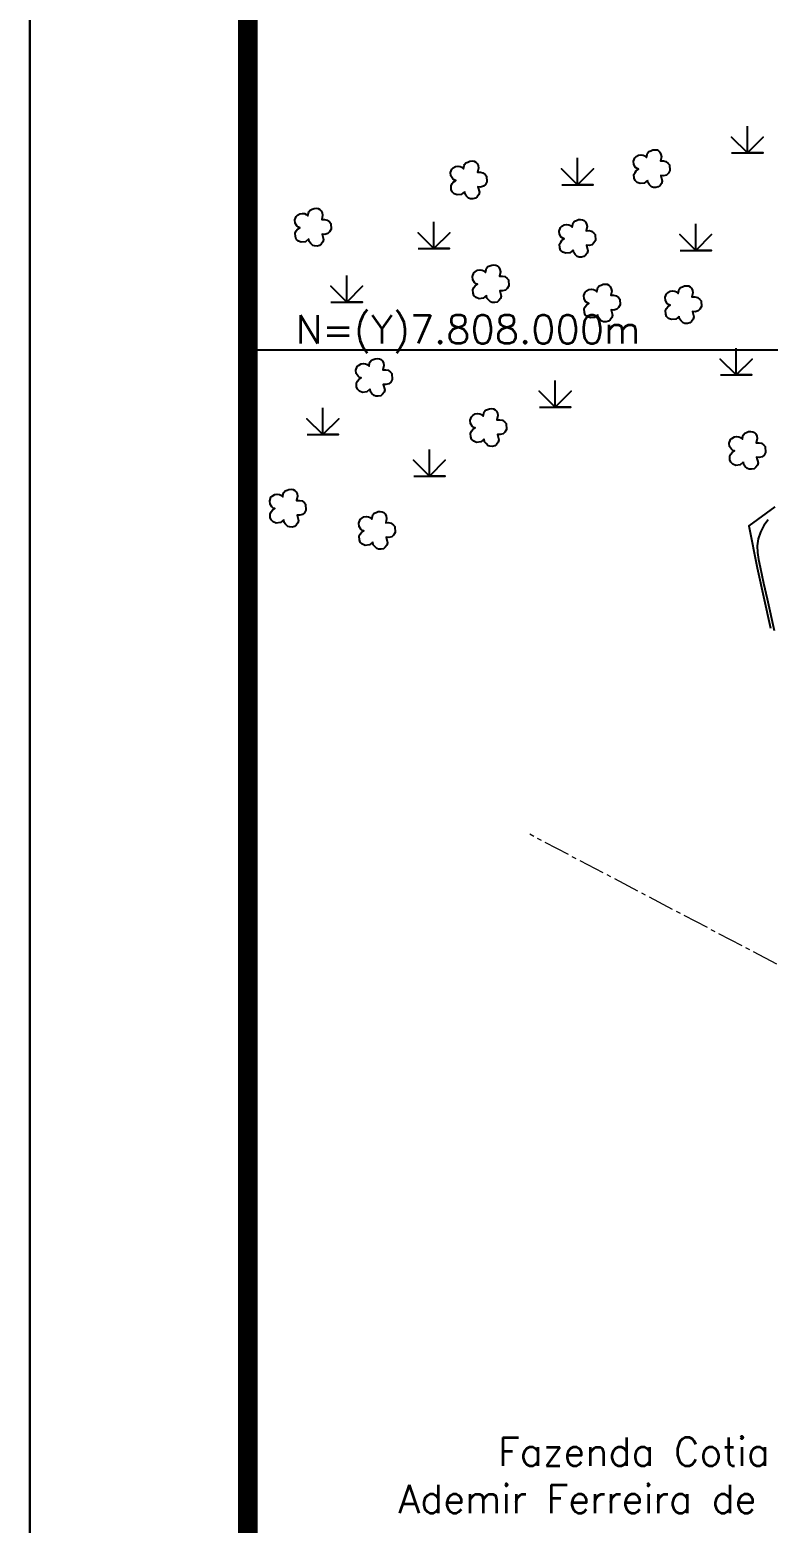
# Model space of a CAD drawing. Extents: x 754738 to 757363, y 7805323 to 7809035.
# Drawn here: x 754738 to 755161, y 7807327 to 7808183 of the extents above; entities that cross this region are included whole.
import ezdxf
from ezdxf.enums import TextEntityAlignment as Align

# ---------------------------------------------------------------- set-up
doc = ezdxf.new("R2010")
doc.units = 0
doc.header["$MEASUREMENT"] = 0
for name, pattern in [('CENTER2', [1.125, 0.75, -0.125, 0.125, -0.125]), ('CONTINUO', [0]), ('LIN0', [0])]:
    doc.linetypes.add(name, pattern=pattern)
for name, color, linetype in [('0114001140', 1, 'Continuous'), ('0114001140018', 5, 'Continuous'), ('GRADE', 8, 'Continuous'), ('MARGEM', 7, 'CONTINUO'), ('SIMBOLO ARVORE', 118, 'Continuous'), ('SIMBOLO BREJO', 118, 'Continuous'), ('TEXTO CONFRONTANTES', 7, 'Continuous')]:
    doc.layers.add(name, color=color, linetype=linetype)
doc.layers.add('TEXTO_DIVERSOS', color=7, linetype='Continuous', lineweight=5)
doc.styles.add('GRADEUTM', font='romans.shx', dxfattribs={"height": 20})
doc.styles.add('SIMPLEX', font='simplex', dxfattribs={"height": 0.2})

msp = doc.modelspace()

# ---------------------------------------------------------------- linework, layer by layer
at = {"layer": '0114001140'}
msp.add_lwpolyline([(755165.05, 7807909.93), (755150.31, 7807898.89), (755154.94, 7807874.89), (755162.66, 7807840.25)], dxfattribs=at)
at = {"layer": '0114001140018'}
msp.add_lwpolyline([(755161.29, 7807902.44), (755158.83, 7807899.1), (755156.86, 7807895.35), (755155.56, 7807891.54), (755155.04, 7807887.53), (755155.17, 7807883.61), (755155.83, 7807879.56), (755156.69, 7807875.2), (755158.63, 7807866.03), (755160.73, 7807857.07), (755164.75, 7807838.98)], dxfattribs=at)
at = {"layer": 'GRADE', "color": 8}
msp.add_line((754862.81, 7808000), (755273.99, 7808000), dxfattribs=at)
at = {"layer": 'MARGEM', "color": 174, "linetype": 'LIN0'}
msp.add_line((754737.81, 7805322.83), (754737.81, 7809035.33), dxfattribs=at)
at = {"layer": 'MARGEM', "color": 174, "linetype": 'LIN0', "flags": 128}
msp.add_lwpolyline([(757362.81, 7805322.83), (757362.81, 7809035.33), (754737.81, 7809035.33), (754737.81, 7805322.83)], close=True, dxfattribs=at)
at = {"layer": 'MARGEM', "color": 174, "linetype": 'LIN0', "const_width": 11.36, "flags": 128}
msp.add_lwpolyline([(757237.81, 7805740.82), (757237.81, 7808910.33), (754862.81, 7808910.33), (754862.81, 7805740.82)], close=True, dxfattribs=at)
at = {"layer": 'SIMBOLO ARVORE', "linetype": 'CONTINUO'}
for points in [[(754987.17, 7808090.63, 0), (754985.29, 7808089.06, 0), (754982.91, 7808088.78, 0), (754981.21, 7808089.44, 0), (754980.01, 7808090.63, 0), (754979.51, 7808091.98, 0), (754979.38, 7808093.99, 0), (754980.03, 7808095.25, 0), (754980.71, 7808096.19, 0), (754982.08, 7808097.12, 0), (754981.21, 7808097.39, 0), (754980.35, 7808098.1, 0), (754979.34, 7808099.7, 0), (754979.15, 7808101.6, 0), (754979.88, 7808103.58, 0), (754980.65, 7808104.29, 0), (754982.05, 7808105.14, 0), (754983.52, 7808105.34, 0), (754984.7, 7808105.17, 0), (754985.62, 7808104.74, 0), (754986.64, 7808103.83, 0), (754986.95, 7808105.57, 0), (754987.21, 7808106.26, 0), (754987.97, 7808107.23, 0), (754989.1, 7808107.64, 0), (754990.2, 7808108.13, 0), (754991.45, 7808108.25, 0), (754992.62, 7808108.08, 0), (754993.58, 7808107.57, 0), (754994.29, 7808106.81, 0), (754994.91, 7808105.58, 0), (754995.15, 7808104.22, 0), (754994.59, 7808101.79, 0), (754996.29, 7808101.81, 0), (754997.7, 7808101.47, 0), (754999.03, 7808100.42, 0), (754999.76, 7808099.58, 0), (754999.96, 7808096.23, 0), (754999.14, 7808094.73, 0), (754998.05, 7808093.74, 0), (754996.34, 7808093.28, 0), (754994.83, 7808093.41, 0), (754995.64, 7808090.28, 0), (754995.27, 7808088.95, 0), (754994.36, 7808087.68, 0), (754993.37, 7808086.89, 0), (754991.96, 7808086.54, 0), (754990.55, 7808086.63, 0), (754989.5, 7808086.92, 0), (754988.3, 7808088.11, 0), (754987.48, 7808089.17, 0), (754987.23, 7808090.79, 0)], [(755092.08, 7808097.11, 0), (755090.21, 7808095.54, 0), (755087.82, 7808095.26, 0), (755086.13, 7808095.92, 0), (755084.92, 7808097.1, 0), (755084.42, 7808098.46, 0), (755084.29, 7808100.46, 0), (755084.94, 7808101.73, 0), (755085.62, 7808102.66, 0), (755087, 7808103.59, 0), (755086.12, 7808103.87, 0), (755085.26, 7808104.58, 0), (755084.25, 7808106.18, 0), (755084.07, 7808108.08, 0), (755084.8, 7808110.06, 0), (755085.57, 7808110.77, 0), (755086.96, 7808111.62, 0), (755088.43, 7808111.82, 0), (755089.61, 7808111.65, 0), (755090.54, 7808111.22, 0), (755091.56, 7808110.31, 0), (755091.86, 7808112.05, 0), (755092.12, 7808112.74, 0), (755092.88, 7808113.7, 0), (755094.01, 7808114.12, 0), (755095.12, 7808114.61, 0), (755096.36, 7808114.72, 0), (755097.54, 7808114.56, 0), (755098.49, 7808114.05, 0), (755099.2, 7808113.29, 0), (755099.82, 7808112.06, 0), (755100.06, 7808110.69, 0), (755099.5, 7808108.26, 0), (755101.2, 7808108.29, 0), (755102.61, 7808107.95, 0), (755103.94, 7808106.9, 0), (755104.68, 7808106.06, 0), (755104.88, 7808102.71, 0), (755104.06, 7808101.21, 0), (755102.97, 7808100.21, 0), (755101.25, 7808099.76, 0), (755099.74, 7808099.89, 0), (755100.55, 7808096.76, 0), (755100.18, 7808095.43, 0), (755099.28, 7808094.16, 0), (755098.28, 7808093.37, 0), (755096.87, 7808093.02, 0), (755095.47, 7808093.1, 0), (755094.42, 7808093.4, 0), (755093.21, 7808094.59, 0), (755092.39, 7808095.65, 0), (755092.14, 7808097.27, 0)], [(754897.77, 7808063.51, 0), (754895.89, 7808061.93, 0), (754893.51, 7808061.66, 0), (754891.81, 7808062.32, 0), (754890.61, 7808063.5, 0), (754890.11, 7808064.86, 0), (754889.98, 7808066.86, 0), (754890.62, 7808068.13, 0), (754891.31, 7808069.06, 0), (754892.68, 7808069.99, 0), (754891.81, 7808070.27, 0), (754890.95, 7808070.98, 0), (754889.94, 7808072.58, 0), (754889.75, 7808074.48, 0), (754890.48, 7808076.45, 0), (754891.25, 7808077.16, 0), (754892.65, 7808078.02, 0), (754894.12, 7808078.22, 0), (754895.29, 7808078.05, 0), (754896.22, 7808077.62, 0), (754897.24, 7808076.71, 0), (754897.55, 7808078.45, 0), (754897.81, 7808079.14, 0), (754898.57, 7808080.1, 0), (754899.7, 7808080.52, 0), (754900.8, 7808081.01, 0), (754902.05, 7808081.12, 0), (754903.22, 7808080.95, 0), (754904.18, 7808080.45, 0), (754904.89, 7808079.68, 0), (754905.51, 7808078.46, 0), (754905.75, 7808077.09, 0), (754905.19, 7808074.66, 0), (754906.89, 7808074.69, 0), (754908.3, 7808074.35, 0), (754909.63, 7808073.3, 0), (754910.36, 7808072.46, 0), (754910.56, 7808069.11, 0), (754909.74, 7808067.61, 0), (754908.65, 7808066.61, 0), (754906.94, 7808066.15, 0), (754905.43, 7808066.29, 0), (754906.23, 7808063.16, 0), (754905.87, 7808061.83, 0), (754904.96, 7808060.56, 0), (754903.97, 7808059.77, 0), (754902.55, 7808059.42, 0), (754901.15, 7808059.5, 0), (754900.1, 7808059.8, 0), (754898.9, 7808060.98, 0), (754898.08, 7808062.05, 0), (754897.83, 7808063.67, 0)], [(755049.43, 7808057.13, 0), (755047.56, 7808055.55, 0), (755045.17, 7808055.28, 0), (755043.47, 7808055.94, 0), (755042.27, 7808057.12, 0), (755041.77, 7808058.48, 0), (755041.64, 7808060.48, 0), (755042.29, 7808061.74, 0), (755042.97, 7808062.68, 0), (755044.34, 7808063.61, 0), (755043.47, 7808063.89, 0), (755042.61, 7808064.6, 0), (755041.6, 7808066.2, 0), (755041.42, 7808068.09, 0), (755042.15, 7808070.07, 0), (755042.91, 7808070.78, 0), (755044.31, 7808071.64, 0), (755045.78, 7808071.83, 0), (755046.96, 7808071.67, 0), (755047.89, 7808071.24, 0), (755048.9, 7808070.33, 0), (755049.21, 7808072.06, 0), (755049.47, 7808072.76, 0), (755050.23, 7808073.72, 0), (755051.36, 7808074.14, 0), (755052.47, 7808074.63, 0), (755053.71, 7808074.74, 0), (755054.88, 7808074.57, 0), (755055.84, 7808074.07, 0), (755056.55, 7808073.3, 0), (755057.17, 7808072.08, 0), (755057.41, 7808070.71, 0), (755056.85, 7808068.28, 0), (755058.55, 7808068.31, 0), (755059.96, 7808067.97, 0), (755061.29, 7808066.92, 0), (755062.03, 7808066.07, 0), (755062.22, 7808062.73, 0), (755061.4, 7808061.23, 0), (755060.31, 7808060.23, 0), (755058.6, 7808059.77, 0), (755057.09, 7808059.91, 0), (755057.9, 7808056.78, 0), (755057.53, 7808055.45, 0), (755056.62, 7808054.18, 0), (755055.63, 7808053.38, 0), (755054.22, 7808053.04, 0), (755052.82, 7808053.12, 0), (755051.76, 7808053.42, 0), (755050.56, 7808054.6, 0), (755049.74, 7808055.67, 0), (755049.49, 7808057.29, 0)], [(754999.7, 7808031.08, 0), (754997.82, 7808029.51, 0), (754995.44, 7808029.23, 0), (754993.74, 7808029.89, 0), (754992.54, 7808031.08, 0), (754992.04, 7808032.43, 0), (754991.9, 7808034.43, 0), (754992.55, 7808035.7, 0), (754993.24, 7808036.63, 0), (754994.61, 7808037.56, 0), (754993.74, 7808037.84, 0), (754992.88, 7808038.55, 0), (754991.86, 7808040.15, 0), (754991.68, 7808042.05, 0), (754992.41, 7808044.03, 0), (754993.18, 7808044.74, 0), (754994.58, 7808045.59, 0), (754996.05, 7808045.79, 0), (754997.22, 7808045.62, 0), (754998.15, 7808045.19, 0), (754999.17, 7808044.28, 0), (754999.47, 7808046.02, 0), (754999.73, 7808046.71, 0), (755000.49, 7808047.68, 0), (755001.63, 7808048.09, 0), (755002.73, 7808048.58, 0), (755003.97, 7808048.69, 0), (755005.15, 7808048.53, 0), (755006.11, 7808048.02, 0), (755006.81, 7808047.26, 0), (755007.44, 7808046.03, 0), (755007.68, 7808044.67, 0), (755007.11, 7808042.24, 0), (755008.82, 7808042.26, 0), (755010.23, 7808041.92, 0), (755011.55, 7808040.87, 0), (755012.29, 7808040.03, 0), (755012.49, 7808036.68, 0), (755011.67, 7808035.18, 0), (755010.58, 7808034.19, 0), (755008.86, 7808033.73, 0), (755007.36, 7808033.86, 0), (755008.16, 7808030.73, 0), (755007.79, 7808029.4, 0), (755006.89, 7808028.13, 0), (755005.9, 7808027.34, 0), (755004.48, 7808026.99, 0), (755003.08, 7808027.07, 0), (755002.03, 7808027.37, 0), (755000.82, 7808028.56, 0), (755000, 7808029.62, 0), (754999.75, 7808031.24, 0)], [(755063.55, 7808020.06, 0), (755061.68, 7808018.49, 0), (755059.3, 7808018.22, 0), (755057.6, 7808018.88, 0), (755056.39, 7808020.06, 0), (755055.9, 7808021.41, 0), (755055.76, 7808023.42, 0), (755056.41, 7808024.68, 0), (755057.1, 7808025.62, 0), (755058.47, 7808026.55, 0), (755057.59, 7808026.83, 0), (755056.73, 7808027.54, 0), (755055.72, 7808029.13, 0), (755055.54, 7808031.03, 0), (755056.27, 7808033.01, 0), (755057.04, 7808033.72, 0), (755058.44, 7808034.57, 0), (755059.91, 7808034.77, 0), (755061.08, 7808034.6, 0), (755062.01, 7808034.17, 0), (755063.03, 7808033.26, 0), (755063.33, 7808035, 0), (755063.59, 7808035.7, 0), (755064.35, 7808036.66, 0), (755065.48, 7808037.07, 0), (755066.59, 7808037.56, 0), (755067.83, 7808037.68, 0), (755069.01, 7808037.51, 0), (755069.96, 7808037.01, 0), (755070.67, 7808036.24, 0), (755071.29, 7808035.01, 0), (755071.54, 7808033.65, 0), (755070.97, 7808031.22, 0), (755072.68, 7808031.24, 0), (755074.08, 7808030.91, 0), (755075.41, 7808029.85, 0), (755076.15, 7808029.01, 0), (755076.35, 7808025.66, 0), (755075.53, 7808024.17, 0), (755074.44, 7808023.17, 0), (755072.72, 7808022.71, 0), (755071.22, 7808022.84, 0), (755072.02, 7808019.72, 0), (755071.65, 7808018.38, 0), (755070.75, 7808017.11, 0), (755069.75, 7808016.32, 0), (755068.34, 7808015.97, 0), (755066.94, 7808016.06, 0), (755065.89, 7808016.36, 0), (755064.68, 7808017.54, 0), (755063.86, 7808018.61, 0), (755063.61, 7808020.23, 0)], [(755110.19, 7808019.1, 0), (755108.32, 7808017.53, 0), (755105.93, 7808017.26, 0), (755104.23, 7808017.92, 0), (755103.03, 7808019.1, 0), (755102.53, 7808020.46, 0), (755102.4, 7808022.46, 0), (755103.05, 7808023.72, 0), (755103.73, 7808024.66, 0), (755105.1, 7808025.59, 0), (755104.23, 7808025.87, 0), (755103.37, 7808026.58, 0), (755102.36, 7808028.17, 0), (755102.18, 7808030.07, 0), (755102.91, 7808032.05, 0), (755103.67, 7808032.76, 0), (755105.07, 7808033.61, 0), (755106.54, 7808033.81, 0), (755107.72, 7808033.64, 0), (755108.65, 7808033.21, 0), (755109.66, 7808032.31, 0), (755109.97, 7808034.04, 0), (755110.23, 7808034.74, 0), (755110.99, 7808035.7, 0), (755112.12, 7808036.11, 0), (755113.23, 7808036.6, 0), (755114.47, 7808036.72, 0), (755115.64, 7808036.55, 0), (755116.6, 7808036.05, 0), (755117.31, 7808035.28, 0), (755117.93, 7808034.05, 0), (755118.17, 7808032.69, 0), (755117.61, 7808030.26, 0), (755119.31, 7808030.28, 0), (755120.72, 7808029.95, 0), (755122.05, 7808028.89, 0), (755122.79, 7808028.05, 0), (755122.98, 7808024.7, 0), (755122.16, 7808023.21, 0), (755121.07, 7808022.21, 0), (755119.36, 7808021.75, 0), (755117.85, 7808021.88, 0), (755118.66, 7808018.76, 0), (755118.29, 7808017.42, 0), (755117.38, 7808016.15, 0), (755116.39, 7808015.36, 0), (755114.98, 7808015.01, 0), (755113.58, 7808015.1, 0), (755112.52, 7808015.4, 0), (755111.32, 7808016.58, 0), (755110.5, 7808017.65, 0), (755110.25, 7808019.27, 0)], [(754932.89, 7807977.35, 0), (754931.01, 7807975.78, 0), (754928.63, 7807975.5, 0), (754926.93, 7807976.16, 0), (754925.73, 7807977.35, 0), (754925.23, 7807978.7, 0), (754925.1, 7807980.71, 0), (754925.75, 7807981.97, 0), (754926.43, 7807982.91, 0), (754927.8, 7807983.84, 0), (754926.93, 7807984.12, 0), (754926.07, 7807984.83, 0), (754925.06, 7807986.42, 0), (754924.87, 7807988.32, 0), (754925.61, 7807990.3, 0), (754926.37, 7807991.01, 0), (754927.77, 7807991.86, 0), (754929.24, 7807992.06, 0), (754930.42, 7807991.89, 0), (754931.34, 7807991.46, 0), (754932.36, 7807990.55, 0), (754932.67, 7807992.29, 0), (754932.93, 7807992.98, 0), (754933.69, 7807993.95, 0), (754934.82, 7807994.36, 0), (754935.93, 7807994.85, 0), (754937.17, 7807994.97, 0), (754938.34, 7807994.8, 0), (754939.3, 7807994.29, 0), (754940.01, 7807993.53, 0), (754940.63, 7807992.3, 0), (754940.87, 7807990.94, 0), (754940.31, 7807988.51, 0), (754942.01, 7807988.53, 0), (754943.42, 7807988.19, 0), (754944.75, 7807987.14, 0), (754945.48, 7807986.3, 0), (754945.68, 7807982.95, 0), (754944.86, 7807981.46, 0), (754943.77, 7807980.46, 0), (754942.06, 7807980, 0), (754940.55, 7807980.13, 0), (754941.36, 7807977.01, 0), (754940.99, 7807975.67, 0), (754940.08, 7807974.4, 0), (754939.09, 7807973.61, 0), (754937.68, 7807973.26, 0), (754936.27, 7807973.35, 0), (754935.22, 7807973.64, 0), (754934.02, 7807974.83, 0), (754933.2, 7807975.9, 0), (754932.95, 7807977.51, 0)], [(754998.34, 7807948.63, 0), (754996.47, 7807947.06, 0), (754994.09, 7807946.79, 0), (754992.39, 7807947.45, 0), (754991.18, 7807948.63, 0), (754990.69, 7807949.99, 0), (754990.55, 7807951.99, 0), (754991.2, 7807953.25, 0), (754991.89, 7807954.19, 0), (754993.26, 7807955.12, 0), (754992.38, 7807955.4, 0), (754991.52, 7807956.11, 0), (754990.51, 7807957.7, 0), (754990.33, 7807959.6, 0), (754991.06, 7807961.58, 0), (754991.83, 7807962.29, 0), (754993.23, 7807963.14, 0), (754994.7, 7807963.34, 0), (754995.87, 7807963.17, 0), (754996.8, 7807962.74, 0), (754997.82, 7807961.84, 0), (754998.12, 7807963.57, 0), (754998.38, 7807964.27, 0), (754999.14, 7807965.23, 0), (755000.28, 7807965.64, 0), (755001.38, 7807966.13, 0), (755002.62, 7807966.25, 0), (755003.8, 7807966.08, 0), (755004.75, 7807965.58, 0), (755005.46, 7807964.81, 0), (755006.08, 7807963.58, 0), (755006.33, 7807962.22, 0), (755005.76, 7807959.79, 0), (755007.47, 7807959.81, 0), (755008.87, 7807959.48, 0), (755010.2, 7807958.42, 0), (755010.94, 7807957.58, 0), (755011.14, 7807954.23, 0), (755010.32, 7807952.74, 0), (755009.23, 7807951.74, 0), (755007.51, 7807951.28, 0), (755006.01, 7807951.41, 0), (755006.81, 7807948.29, 0), (755006.44, 7807946.95, 0), (755005.54, 7807945.68, 0), (755004.54, 7807944.89, 0), (755003.13, 7807944.54, 0), (755001.73, 7807944.63, 0), (755000.68, 7807944.93, 0), (754999.47, 7807946.11, 0), (754998.65, 7807947.18, 0), (754998.4, 7807948.8, 0)], [(755147.03, 7807935.48, 0), (755145.16, 7807933.91, 0), (755142.77, 7807933.63, 0), (755141.08, 7807934.29, 0), (755139.87, 7807935.48, 0), (755139.37, 7807936.83, 0), (755139.24, 7807938.84, 0), (755139.89, 7807940.1, 0), (755140.57, 7807941.04, 0), (755141.95, 7807941.97, 0), (755141.07, 7807942.24, 0), (755140.21, 7807942.96, 0), (755139.2, 7807944.55, 0), (755139.02, 7807946.45, 0), (755139.75, 7807948.43, 0), (755140.51, 7807949.14, 0), (755141.91, 7807949.99, 0), (755143.38, 7807950.19, 0), (755144.56, 7807950.02, 0), (755145.49, 7807949.59, 0), (755146.51, 7807948.68, 0), (755146.81, 7807950.42, 0), (755147.07, 7807951.11, 0), (755147.83, 7807952.08, 0), (755148.96, 7807952.49, 0), (755150.07, 7807952.98, 0), (755151.31, 7807953.1, 0), (755152.49, 7807952.93, 0), (755153.44, 7807952.42, 0), (755154.15, 7807951.66, 0), (755154.77, 7807950.43, 0), (755155.01, 7807949.07, 0), (755154.45, 7807946.64, 0), (755156.15, 7807946.66, 0), (755157.56, 7807946.32, 0), (755158.89, 7807945.27, 0), (755159.63, 7807944.43, 0), (755159.83, 7807941.08, 0), (755159.01, 7807939.58, 0), (755157.92, 7807938.59, 0), (755156.2, 7807938.13, 0), (755154.69, 7807938.26, 0), (755155.5, 7807935.13, 0), (755155.13, 7807933.8, 0), (755154.23, 7807932.53, 0), (755153.23, 7807931.74, 0), (755151.82, 7807931.39, 0), (755150.42, 7807931.48, 0), (755149.36, 7807931.77, 0), (755148.16, 7807932.96, 0), (755147.34, 7807934.02, 0), (755147.09, 7807935.64, 0)], [(754883.4, 7807902.37, 0), (754881.52, 7807900.79, 0), (754879.14, 7807900.52, 0), (754877.44, 7807901.18, 0), (754876.24, 7807902.36, 0), (754875.74, 7807903.72, 0), (754875.61, 7807905.72, 0), (754876.26, 7807906.98, 0), (754876.94, 7807907.92, 0), (754878.31, 7807908.85, 0), (754877.44, 7807909.13, 0), (754876.58, 7807909.84, 0), (754875.57, 7807911.43, 0), (754875.38, 7807913.33, 0), (754876.12, 7807915.31, 0), (754876.88, 7807916.02, 0), (754878.28, 7807916.88, 0), (754879.75, 7807917.07, 0), (754880.93, 7807916.9, 0), (754881.86, 7807916.48, 0), (754882.87, 7807915.57, 0), (754883.18, 7807917.3, 0), (754883.44, 7807918, 0), (754884.2, 7807918.96, 0), (754885.33, 7807919.37, 0), (754886.44, 7807919.87, 0), (754887.68, 7807919.98, 0), (754888.85, 7807919.81, 0), (754889.81, 7807919.31, 0), (754890.52, 7807918.54, 0), (754891.14, 7807917.31, 0), (754891.38, 7807915.95, 0), (754890.82, 7807913.52, 0), (754892.52, 7807913.55, 0), (754893.93, 7807913.21, 0), (754895.26, 7807912.15, 0), (754895.99, 7807911.31, 0), (754896.19, 7807907.97, 0), (754895.37, 7807906.47, 0), (754894.28, 7807905.47, 0), (754892.57, 7807905.01, 0), (754891.06, 7807905.14, 0), (754891.87, 7807902.02, 0), (754891.5, 7807900.69, 0), (754890.59, 7807899.41, 0), (754889.6, 7807898.62, 0), (754888.19, 7807898.27, 0), (754886.78, 7807898.36, 0), (754885.73, 7807898.66, 0), (754884.53, 7807899.84, 0), (754883.71, 7807900.91, 0), (754883.46, 7807902.53, 0)], [(754934.49, 7807889.6, 0), (754932.61, 7807888.03, 0), (754930.23, 7807887.75, 0), (754928.53, 7807888.41, 0), (754927.33, 7807889.6, 0), (754926.83, 7807890.95, 0), (754926.69, 7807892.96, 0), (754927.34, 7807894.22, 0), (754928.03, 7807895.15, 0), (754929.4, 7807896.09, 0), (754928.53, 7807896.36, 0), (754927.67, 7807897.07, 0), (754926.65, 7807898.67, 0), (754926.47, 7807900.57, 0), (754927.2, 7807902.55, 0), (754927.97, 7807903.26, 0), (754929.37, 7807904.11, 0), (754930.84, 7807904.31, 0), (754932.01, 7807904.14, 0), (754932.94, 7807903.71, 0), (754933.96, 7807902.8, 0), (754934.27, 7807904.54, 0), (754934.52, 7807905.23, 0), (754935.28, 7807906.2, 0), (754936.42, 7807906.61, 0), (754937.52, 7807907.1, 0), (754938.77, 7807907.22, 0), (754939.94, 7807907.05, 0), (754940.9, 7807906.54, 0), (754941.61, 7807905.78, 0), (754942.23, 7807904.55, 0), (754942.47, 7807903.19, 0), (754941.9, 7807900.76, 0), (754943.61, 7807900.78, 0), (754945.02, 7807900.44, 0), (754946.34, 7807899.39, 0), (754947.08, 7807898.55, 0), (754947.28, 7807895.2, 0), (754946.46, 7807893.7, 0), (754945.37, 7807892.71, 0), (754943.65, 7807892.25, 0), (754942.15, 7807892.38, 0), (754942.95, 7807889.25, 0), (754942.58, 7807887.92, 0), (754941.68, 7807886.65, 0), (754940.69, 7807885.86, 0), (754939.27, 7807885.51, 0), (754937.87, 7807885.59, 0), (754936.82, 7807885.89, 0), (754935.61, 7807887.08, 0), (754934.8, 7807888.14, 0), (754934.54, 7807889.76, 0)]]:
    msp.add_polyline3d(points, dxfattribs=at)
at = {"layer": 'SIMBOLO BREJO', "linetype": 'CONTINUO'}
for points in [[(755140.36, 7808112.86, 0), (755158.39, 7808112.86, 0), (755149.38, 7808112.86, 0), (755140.27, 7808121.97, 0), (755149.38, 7808112.86, 0), (755158.48, 7808121.97, 0), (755149.38, 7808112.86, 0), (755149.38, 7808128.18, 0)], [(755042.93, 7808094.67, 0), (755060.96, 7808094.67, 0), (755051.95, 7808094.67, 0), (755042.84, 7808103.78, 0), (755051.95, 7808094.67, 0), (755061.06, 7808103.78, 0), (755051.95, 7808094.67, 0), (755051.95, 7808109.99, 0)], [(754960.57, 7808058.02, 0), (754978.6, 7808058.02, 0), (754969.58, 7808058.02, 0), (754960.48, 7808067.13, 0), (754969.58, 7808058.02, 0), (754978.69, 7808067.13, 0), (754969.58, 7808058.02, 0), (754969.58, 7808073.34, 0)], [(755110.76, 7808056.91, 0), (755128.79, 7808056.91, 0), (755119.78, 7808056.91, 0), (755110.67, 7808066.02, 0), (755119.78, 7808056.91, 0), (755128.89, 7808066.02, 0), (755119.78, 7808056.91, 0), (755119.78, 7808072.23, 0)], [(754910.54, 7808027.33, 0), (754928.57, 7808027.33, 0), (754919.56, 7808027.33, 0), (754910.45, 7808036.44, 0), (754919.56, 7808027.33, 0), (754928.67, 7808036.44, 0), (754919.56, 7808027.33, 0), (754919.56, 7808042.65, 0)], [(755133.93, 7807985.53, 0), (755151.96, 7807985.53, 0), (755142.94, 7807985.53, 0), (755133.83, 7807994.64, 0), (755142.94, 7807985.53, 0), (755152.05, 7807994.64, 0), (755142.94, 7807985.53, 0), (755142.94, 7808000.85, 0)], [(755030.13, 7807967.03, 0), (755048.17, 7807967.03, 0), (755039.15, 7807967.03, 0), (755030.04, 7807976.14, 0), (755039.15, 7807967.03, 0), (755048.26, 7807976.14, 0), (755039.15, 7807967.03, 0), (755039.15, 7807982.35, 0)], [(754896.86, 7807951.27, 0), (754914.9, 7807951.27, 0), (754905.88, 7807951.27, 0), (754896.77, 7807960.38, 0), (754905.88, 7807951.27, 0), (754914.99, 7807960.38, 0), (754905.88, 7807951.27, 0), (754905.88, 7807966.59, 0)], [(754957.99, 7807927.47, 0), (754976.03, 7807927.47, 0), (754967.01, 7807927.47, 0), (754957.9, 7807936.58, 0), (754967.01, 7807927.47, 0), (754976.12, 7807936.58, 0), (754967.01, 7807927.47, 0), (754967.01, 7807942.79, 0)]]:
    msp.add_polyline3d(points, dxfattribs=at)
at = {"layer": 'TEXTO_DIVERSOS', "linetype": 'CENTER2', "ltscale": 20}
msp.add_lwpolyline([(755206.08, 7807626.58), (755024.57, 7807722)], dxfattribs=at)

# ---------------------------------------------------------------- texts
at = {"layer": 'GRADE', "style": 'GRADEUTM'}
msp.add_text('N=(Y)7.808.000m', height=16.25, dxfattribs=at).set_placement((755088.07, 7808011.63), align=Align.MIDDLE_RIGHT)
at = {"layer": 'TEXTO CONFRONTANTES', "linetype": 'Continuous', "insert": (755084.23, 7807354.25, -579.3), "char_height": 16.25, "width": 403.4282, "attachment_point": 5, "style": 'SIMPLEX'}
msp.add_mtext('Fazenda Cotia\\PAdemir Ferreira de Mello', dxfattribs=at)

doc.saveas('drawing.dxf')
